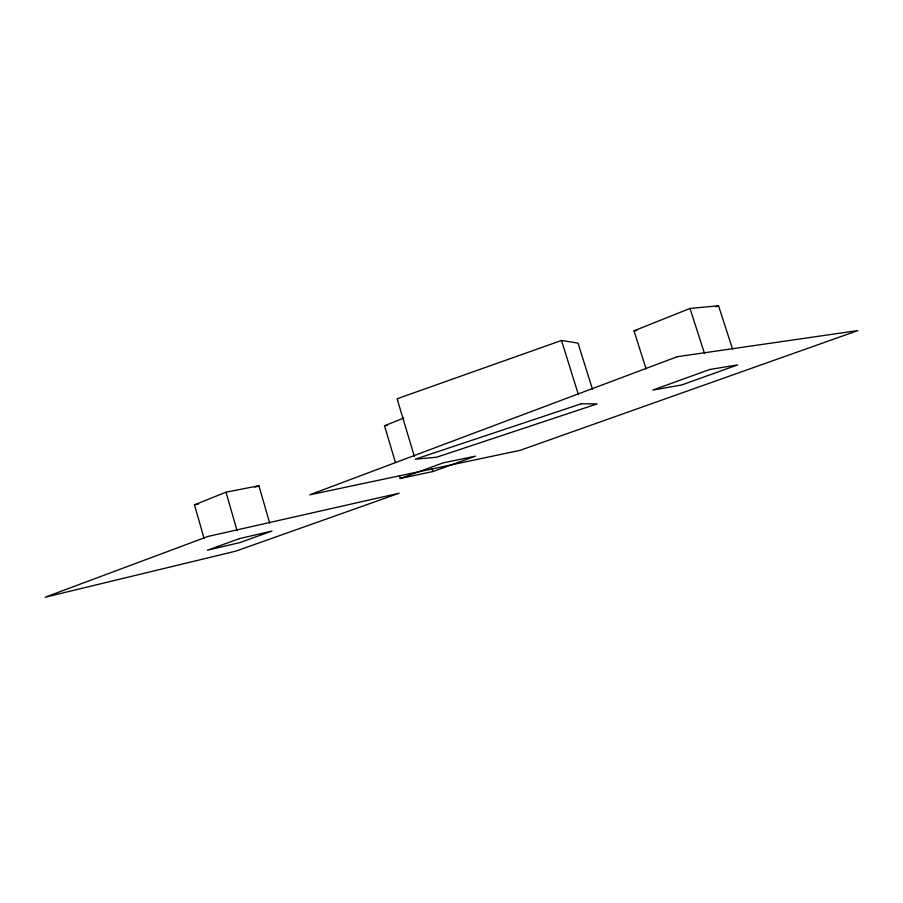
<?xml version="1.0" encoding="UTF-8"?>
<svg xmlns="http://www.w3.org/2000/svg" width="903" height="903" viewBox="0 0 903 903"><rect width="100%" height="100%" fill="white"/><g stroke="black" fill="none" stroke-linecap="round" stroke-linejoin="round"><path stroke-width="1.35" d="M395.39 462.291L384.497 425.81L403.709 418.066M203.999 538.211L194.495 504.833L226.01 492.191L258.89 485.735L269.681 523.04M646.119 369.022L633.996 330.825L690.016 308.431L718.551 305.778L732.559 349.134M255.109 487.236L258.89 485.735M715.977 306.794L718.551 305.778M400.243 478.5L443.113 462.9L475.429 456.173L432.876 471.524L400.243 478.5L399.431 475.802M592.515 389.396L578.033 343.151L561.508 340.465L397.083 398.776L414.409 456.523M194.495 504.833L198.604 504.009M384.497 425.81L387.24 425.347M633.996 330.825L636.796 330.521M690.016 308.431L704.521 353.581M561.508 340.465L578.394 394.543M432.063 468.826L432.876 471.524M226.01 492.191L237.06 530.682M677.273 356.708L309.808 494.799L520.128 450.326L857.85 330.577L677.273 356.708M207.972 536.45L45.15 597.222L235.852 551.123L399.16 493.219L207.972 536.45M239.34 538.651L207.419 550.232L240.085 542.522L271.995 531.043L239.34 538.651M709.645 369.508L652.801 390.096L681.731 384.971L737.661 364.891L709.645 369.508M581.272 403.776L415.211 459.209L436.646 457.223L597.075 403.923L581.272 403.776"/></g></svg>
